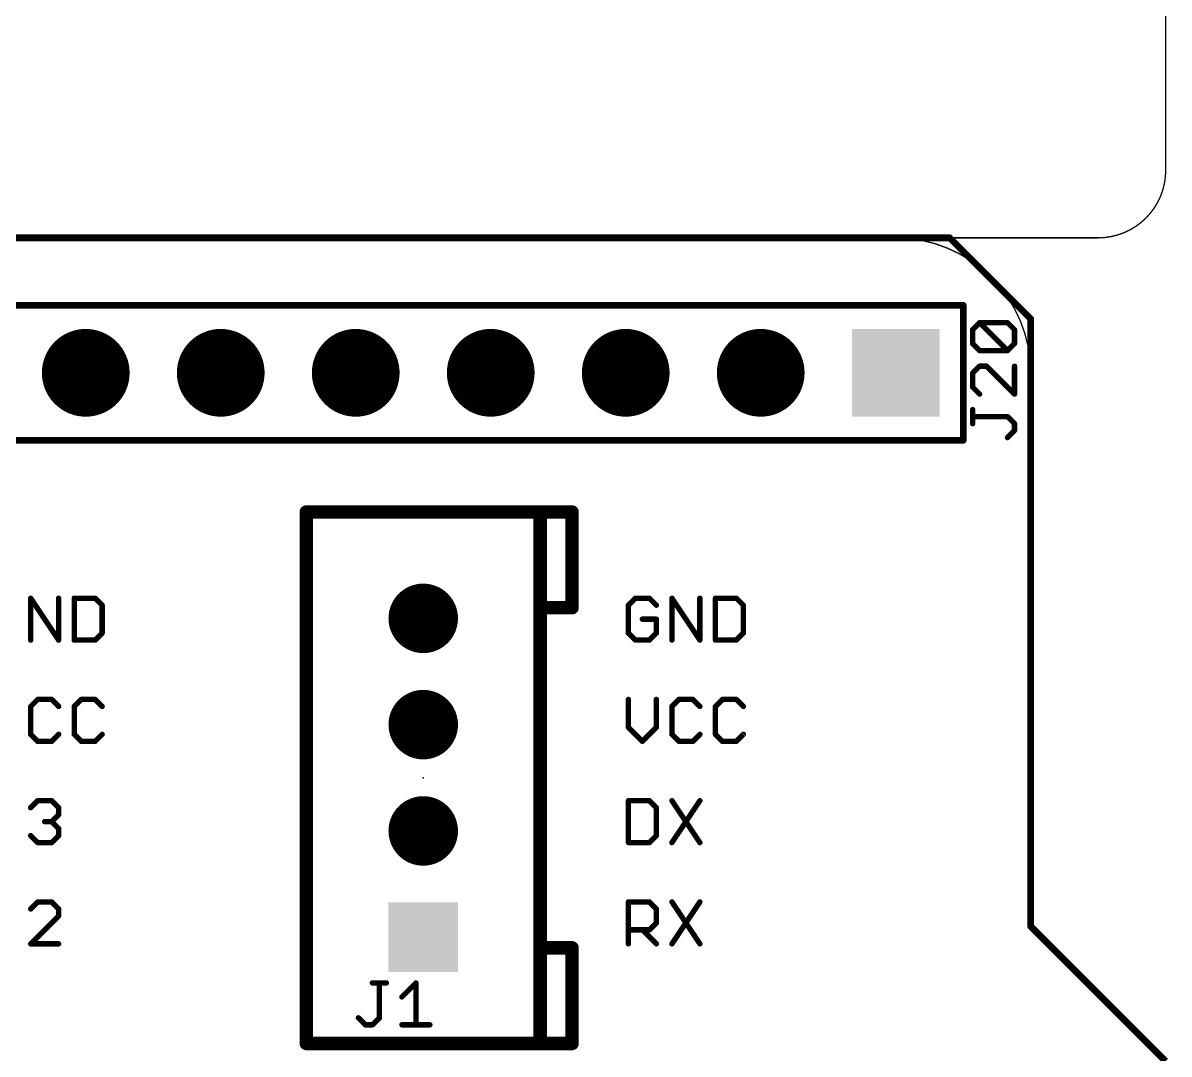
# Model space of a CAD drawing. Extents: x -6 to 140, y -6 to 118.
# Drawn here: x 47.08 to 68.64, y 37.98 to 57.38 of the extents above; entities that cross this region are included whole.
import ezdxf

# ---------------------------------------------------------------- set-up
doc = ezdxf.new("R2010")
doc.units = 0
for name, color, linetype in [('17', 94, 'CONTINUOUS'), ('20', 214, 'CONTINUOUS'), ('21', 251, 'CONTINUOUS'), ('23', 178, 'CONTINUOUS'), ('25', 251, 'CONTINUOUS')]:
    doc.layers.add(name, color=color, linetype=linetype)

# ---------------------------------------------------------------- blocks, each defined once
blk = doc.blocks.new('SQUAREP')
blk.add_solid([(-0.5, -0.5), (0.5, -0.5), (-0.5, 0.5), (0.5, 0.5)])
blk = doc.blocks.new('ROUNDP')
at = {"const_width": 0.5}
blk.add_lwpolyline([(0, -0.25, 1), (0, 0.25, 1), (0, -0.25)], format="xyb", dxfattribs=at)

msp = doc.modelspace()

# ---------------------------------------------------------------- linework, layer by layer
at = {"layer": '20', "const_width": 0.0254}
for points in [[(68.58, 105.41), (68.58, 54.61)], [(1.27, 53.34), (63.5, 53.34)], [(67.31, 53.34), (5.08, 53.34)], [(66.04, 50.8), (66.04, 40.386)], [(66.04, 40.386), (68.58, 37.846)]]:
    msp.add_lwpolyline(points, dxfattribs=at)
at = {"layer": '20'}
for points, const_width in [([(67.31, 53.34, 0.4142), (68.58, 54.61)], 0.0254), ([(68.5863, 54.61, 1), (68.5737, 54.61)], 0.0127), ([(68.5737, 54.61, 1), (68.5863, 54.61)], 0.0127), ([(63.5, 53.3464, 1), (63.5, 53.3337)], 0.0127), ([(63.5, 53.3464, 1), (63.5, 53.3337)], 0.0127), ([(66.04, 50.8, 0.4142), (63.5, 53.34)], 0.0254), ([(66.04, 50.8, 0.4142), (63.5, 53.34)], 0.0254), ([(63.5, 53.3337, 1), (63.5, 53.3464)], 0.0127), ([(67.31, 53.3464, 1), (67.31, 53.3337)], 0.0127), ([(67.31, 53.3337, 1), (67.31, 53.3464)], 0.0127), ([(66.0464, 50.8, 1), (66.0337, 50.8)], 0.0127), ([(66.0337, 50.8, 1), (66.0464, 50.8)], 0.0127), ([(66.0337, 50.8, 1), (66.0464, 50.8)], 0.0127), ([(66.0445, 40.3905, 1), (66.0355, 40.3815)], 0.0127), ([(66.0337, 40.386, 1), (66.0464, 40.386)], 0.0127)]:
    msp.add_lwpolyline(points, format="xyb", dxfattribs=dict(at, const_width=const_width))
at = {"layer": '21'}
for points, const_width in [([(0, 53.34), (64.516, 53.34)], 0.127), ([(64.516, 53.34), (66.04, 51.816)], 0.127), ([(44.45, 52.07), (64.77, 52.07)], 0.127), ([(64.77, 52.07), (64.77, 49.53)], 0.127), ([(64.9471, 51.612), (65.0785, 51.7433)], 0.1016), ([(65.0785, 51.7433), (65.6039, 51.7433)], 0.1016), ([(65.6039, 51.218), (65.0785, 51.7433)], 0.1016), ([(65.6039, 51.7433), (65.7352, 51.612)], 0.1016), ([(66.04, 51.816), (66.04, 40.386)], 0.127), ([(64.9471, 51.3493), (64.9471, 51.612)], 0.1016), ([(65.7352, 51.612), (65.7352, 51.3493)], 0.1016), ([(65.0785, 51.218), (64.9471, 51.3493)], 0.1016), ([(65.7352, 51.3493), (65.6039, 51.218)], 0.1016), ([(65.6039, 51.218), (65.0785, 51.218)], 0.1016), ([(65.0785, 50.9248), (64.9471, 50.7934)], 0.1016), ([(65.2098, 50.9248), (65.0785, 50.9248)], 0.1016), ([(65.7352, 50.3994), (65.2098, 50.9248)], 0.1016), ([(65.7352, 50.9248), (65.7352, 50.3994)], 0.1016), ([(64.9471, 50.7934), (64.9471, 50.5307)], 0.1016), ([(64.9471, 50.5307), (65.0785, 50.3994)], 0.1016), ([(64.9471, 49.8435), (64.9471, 50.1062)], 0.1016), ([(65.6039, 49.9748), (64.9471, 49.9748)], 0.1016), ([(65.7352, 49.8435), (65.6039, 49.9748)], 0.1016), ([(65.7352, 49.7121), (65.7352, 49.8435)], 0.1016), ([(65.6039, 49.5808), (65.7352, 49.7121)], 0.1016), ([(44.45, 49.53), (64.77, 49.53)], 0.127), ([(56.81, 48.18), (52.41, 48.18)], 0.254), ([(52.41, 38.18), (52.41, 48.18)], 0.254), ([(53.11, 48.18), (56.11, 48.18)], 0.254), ([(56.81, 46.38), (56.81, 48.18)], 0.254), ([(57.41, 48.18), (56.81, 48.18)], 0.254), ([(57.41, 46.38), (57.41, 48.18)], 0.254), ([(47.2244, 45.7708), (47.2244, 46.5589)], 0.1016), ([(47.2244, 46.5589), (47.7498, 45.7708)], 0.1016), ([(47.7498, 45.7708), (47.7498, 46.5589)], 0.1016), ([(48.043, 46.5589), (48.043, 45.7708)], 0.1016), ([(48.437, 46.5589), (48.043, 46.5589)], 0.1016), ([(48.5683, 46.4275), (48.437, 46.5589)], 0.1016), ([(58.6021, 46.5589), (58.4708, 46.4275)], 0.1016), ([(58.8648, 46.5589), (58.6021, 46.5589)], 0.1016), ([(58.9962, 46.4275), (58.8648, 46.5589)], 0.1016), ([(59.2894, 45.7708), (59.2894, 46.5589)], 0.1016), ([(59.2894, 46.5589), (59.8148, 45.7708)], 0.1016), ([(59.8148, 45.7708), (59.8148, 46.5589)], 0.1016), ([(60.108, 46.5589), (60.108, 45.7708)], 0.1016), ([(60.502, 46.5589), (60.108, 46.5589)], 0.1016), ([(60.6333, 46.4275), (60.502, 46.5589)], 0.1016), ([(48.5683, 45.9021), (48.5683, 46.4275)], 0.1016), ([(56.81, 39.98), (56.81, 46.38)], 0.254), ([(56.81, 46.38), (57.41, 46.38)], 0.254), ([(58.4708, 46.4275), (58.4708, 45.9021)], 0.1016), ([(60.6333, 45.9021), (60.6333, 46.4275)], 0.1016), ([(58.9962, 46.1648), (58.7335, 46.1648)], 0.1016), ([(58.9962, 45.9021), (58.9962, 46.1648)], 0.1016), ([(48.437, 45.7708), (48.5683, 45.9021)], 0.1016), ([(58.4708, 45.9021), (58.6021, 45.7708)], 0.1016), ([(58.8648, 45.7708), (58.9962, 45.9021)], 0.1016), ([(60.502, 45.7708), (60.6333, 45.9021)], 0.1016), ([(48.043, 45.7708), (48.437, 45.7708)], 0.1016), ([(58.6021, 45.7708), (58.8648, 45.7708)], 0.1016), ([(60.108, 45.7708), (60.502, 45.7708)], 0.1016), ([(47.3557, 44.6539), (47.2244, 44.5225)], 0.1016), ([(47.6184, 44.6539), (47.3557, 44.6539)], 0.1016), ([(47.7498, 44.5225), (47.6184, 44.6539)], 0.1016), ([(48.1743, 44.6539), (48.043, 44.5225)], 0.1016), ([(48.437, 44.6539), (48.1743, 44.6539)], 0.1016), ([(48.5683, 44.5225), (48.437, 44.6539)], 0.1016), ([(58.4708, 44.6539), (58.4708, 44.1285)], 0.1016), ([(58.9962, 44.1285), (58.9962, 44.6539)], 0.1016), ([(59.4207, 44.6539), (59.2894, 44.5225)], 0.1016), ([(59.6834, 44.6539), (59.4207, 44.6539)], 0.1016), ([(59.8148, 44.5225), (59.6834, 44.6539)], 0.1016), ([(60.2393, 44.6539), (60.108, 44.5225)], 0.1016), ([(60.502, 44.6539), (60.2393, 44.6539)], 0.1016), ([(60.6333, 44.5225), (60.502, 44.6539)], 0.1016), ([(47.2244, 44.5225), (47.2244, 43.9971)], 0.1016), ([(48.043, 44.5225), (48.043, 43.9971)], 0.1016), ([(59.2894, 44.5225), (59.2894, 43.9971)], 0.1016), ([(60.108, 44.5225), (60.108, 43.9971)], 0.1016), ([(47.2244, 43.9971), (47.3557, 43.8658)], 0.1016), ([(47.6184, 43.8658), (47.7498, 43.9971)], 0.1016), ([(48.043, 43.9971), (48.1743, 43.8658)], 0.1016), ([(48.437, 43.8658), (48.5683, 43.9971)], 0.1016), ([(58.4708, 44.1285), (58.7335, 43.8658)], 0.1016), ([(58.7335, 43.8658), (58.9962, 44.1285)], 0.1016), ([(59.2894, 43.9971), (59.4207, 43.8658)], 0.1016), ([(59.6834, 43.8658), (59.8148, 43.9971)], 0.1016), ([(60.108, 43.9971), (60.2393, 43.8658)], 0.1016), ([(60.502, 43.8658), (60.6333, 43.9971)], 0.1016), ([(47.3557, 43.8658), (47.6184, 43.8658)], 0.1016), ([(48.1743, 43.8658), (48.437, 43.8658)], 0.1016), ([(59.4207, 43.8658), (59.6834, 43.8658)], 0.1016), ([(60.2393, 43.8658), (60.502, 43.8658)], 0.1016), ([(47.2244, 42.6175), (47.3557, 42.7489)], 0.1016), ([(47.3557, 42.7489), (47.6184, 42.7489)], 0.1016), ([(47.6184, 42.7489), (47.7498, 42.6175)], 0.1016), ([(58.4708, 42.7489), (58.4708, 41.9608)], 0.1016), ([(58.8648, 42.7489), (58.4708, 42.7489)], 0.1016), ([(58.9962, 42.6175), (58.8648, 42.7489)], 0.1016), ([(59.2894, 42.7489), (59.8148, 41.9608)], 0.1016), ([(59.8148, 42.7489), (59.2894, 41.9608)], 0.1016), ([(47.7498, 42.4862), (47.6184, 42.3548)], 0.1016), ([(47.7498, 42.6175), (47.7498, 42.4862)], 0.1016), ([(58.9962, 42.0921), (58.9962, 42.6175)], 0.1016), ([(47.6184, 42.3548), (47.4871, 42.3548)], 0.1016), ([(47.6184, 42.3548), (47.7498, 42.2235)], 0.1016), ([(47.7498, 42.2235), (47.7498, 42.0921)], 0.1016), ([(47.3557, 41.9608), (47.2244, 42.0921)], 0.1016), ([(47.7498, 42.0921), (47.6184, 41.9608)], 0.1016), ([(58.8648, 41.9608), (58.9962, 42.0921)], 0.1016), ([(47.6184, 41.9608), (47.3557, 41.9608)], 0.1016), ([(58.4708, 41.9608), (58.8648, 41.9608)], 0.1016), ([(47.3557, 40.8439), (47.2244, 40.7125)], 0.1016), ([(47.6184, 40.8439), (47.3557, 40.8439)], 0.1016), ([(47.7498, 40.7125), (47.6184, 40.8439)], 0.1016), ([(47.7498, 40.5812), (47.7498, 40.7125)], 0.1016), ([(58.4708, 40.0558), (58.4708, 40.8439)], 0.1016), ([(58.4708, 40.8439), (58.8648, 40.8439)], 0.1016), ([(58.8648, 40.8439), (58.9962, 40.7125)], 0.1016), ([(58.9962, 40.7125), (58.9962, 40.4498)], 0.1016), ([(59.2894, 40.8439), (59.8148, 40.0558)], 0.1016), ([(59.8148, 40.8439), (59.2894, 40.0558)], 0.1016), ([(47.2244, 40.0558), (47.7498, 40.5812)], 0.1016), ([(58.8648, 40.3185), (58.4708, 40.3185)], 0.1016), ([(58.7335, 40.3185), (58.9962, 40.0558)], 0.1016), ([(58.9962, 40.4498), (58.8648, 40.3185)], 0.1016), ([(66.04, 40.386), (68.58, 37.846)], 0.127), ([(47.7498, 40.0558), (47.2244, 40.0558)], 0.1016), ([(56.81, 38.18), (56.81, 39.98)], 0.254), ([(57.41, 39.98), (56.81, 39.98)], 0.254), ([(57.41, 38.18), (57.41, 39.98)], 0.254), ([(52.41, 38.18), (56.81, 38.18)], 0.254), ([(53.61, 38.18), (55.61, 38.18)], 0.127), ([(56.81, 38.18), (57.41, 38.18)], 0.254)]:
    msp.add_lwpolyline(points, dxfattribs=dict(at, const_width=const_width))
for points, const_width in [([(64.5385, 53.3625, 1), (64.4935, 53.3175)], 0.0635), ([(64.516, 53.3083, 1), (64.516, 53.3718)], 0.0635), ([(64.8017, 52.07, 1), (64.7382, 52.07)], 0.0635), ([(64.77, 52.0382, 1), (64.77, 52.1018)], 0.0635), ([(65.0785, 51.7687, 1), (65.0785, 51.7179)], 0.0508), ([(65.0964, 51.7613, 1), (65.0605, 51.7254)], 0.0508), ([(65.0964, 51.7254, 1), (65.0605, 51.7613)], 0.0508), ([(65.6218, 51.7613, 1), (65.5859, 51.7254)], 0.0508), ([(65.6039, 51.7179, 1), (65.6039, 51.7687)], 0.0508), ([(66.0718, 51.816, 1), (66.0083, 51.816)], 0.0635), ([(66.0175, 51.7935, 1), (66.0625, 51.8385)], 0.0635), ([(64.9725, 51.612, 1), (64.9217, 51.612)], 0.0508), ([(64.9292, 51.63, 1), (64.9651, 51.594)], 0.0508), ([(65.7606, 51.612, 1), (65.7098, 51.612)], 0.0508), ([(65.7172, 51.594, 1), (65.7532, 51.63)], 0.0508), ([(64.9651, 51.3673, 1), (64.9292, 51.3313)], 0.0508), ([(64.9217, 51.3493, 1), (64.9725, 51.3493)], 0.0508), ([(65.7098, 51.3493, 1), (65.7606, 51.3493)], 0.0508), ([(65.7532, 51.3313, 1), (65.7172, 51.3673)], 0.0508), ([(65.0785, 51.2434, 1), (65.0785, 51.1926)], 0.0508), ([(65.0605, 51.2, 1), (65.0964, 51.2359)], 0.0508), ([(65.5859, 51.2359, 1), (65.6218, 51.2)], 0.0508), ([(65.5859, 51.2, 1), (65.6218, 51.2359)], 0.0508), ([(65.6039, 51.1926, 1), (65.6039, 51.2434)], 0.0508), ([(65.0785, 50.9502, 1), (65.0785, 50.8994)], 0.0508), ([(65.0964, 50.9068, 1), (65.0605, 50.9427)], 0.0508), ([(65.2278, 50.9427, 1), (65.1919, 50.9068)], 0.0508), ([(65.2098, 50.8994, 1), (65.2098, 50.9502)], 0.0508), ([(65.7606, 50.9248, 1), (65.7098, 50.9248)], 0.0508), ([(64.9725, 50.7934, 1), (64.9217, 50.7934)], 0.0508), ([(64.9292, 50.8114, 1), (64.9651, 50.7755)], 0.0508), ([(64.9217, 50.5307, 1), (64.9725, 50.5307)], 0.0508), ([(64.9651, 50.5487, 1), (64.9292, 50.5128)], 0.0508), ([(65.0605, 50.3814, 1), (65.0964, 50.4173)], 0.0508), ([(65.7098, 50.3994, 1), (65.7606, 50.3994)], 0.0508), ([(65.7172, 50.3814, 1), (65.7532, 50.4173)], 0.0508), ([(64.9725, 50.1062, 1), (64.9217, 50.1062)], 0.0508), ([(64.9471, 50.0002, 1), (64.9471, 49.9494)], 0.0508), ([(64.9217, 49.8435, 1), (64.9725, 49.8435)], 0.0508), ([(65.6218, 49.9928, 1), (65.5859, 49.9569)], 0.0508), ([(65.6039, 49.9494, 1), (65.6039, 50.0002)], 0.0508), ([(65.7606, 49.8435, 1), (65.7098, 49.8435)], 0.0508), ([(65.7172, 49.8255, 1), (65.7532, 49.8615)], 0.0508), ([(65.5859, 49.5988, 1), (65.6218, 49.5628)], 0.0508), ([(65.7098, 49.7121, 1), (65.7606, 49.7121)], 0.0508), ([(65.7532, 49.6942, 1), (65.7172, 49.7301)], 0.0508), ([(64.7382, 49.53, 1), (64.8017, 49.53)], 0.0635), ([(64.77, 49.4982, 1), (64.77, 49.5618)], 0.0635), ([(52.41, 48.2435, 1), (52.41, 48.1165)], 0.127), ([(52.4735, 48.18, 1), (52.3465, 48.18)], 0.127), ([(53.11, 48.2435, 1), (53.11, 48.1165)], 0.127), ([(56.11, 48.1165, 1), (56.11, 48.2435)], 0.127), ([(56.8735, 48.18, 1), (56.7465, 48.18)], 0.127), ([(56.81, 48.2435, 1), (56.81, 48.1165)], 0.127), ([(56.81, 48.1165, 1), (56.81, 48.2435)], 0.127), ([(57.4735, 48.18, 1), (57.3465, 48.18)], 0.127), ([(57.41, 48.1165, 1), (57.41, 48.2435)], 0.127), ([(47.2455, 46.573, 1), (47.2032, 46.5448)], 0.0508), ([(47.2498, 46.5589, 1), (47.199, 46.5589)], 0.0508), ([(47.7752, 46.5589, 1), (47.7244, 46.5589)], 0.0508), ([(48.0684, 46.5589, 1), (48.0176, 46.5589)], 0.0508), ([(48.043, 46.5843, 1), (48.043, 46.5335)], 0.0508), ([(48.455, 46.5768, 1), (48.419, 46.5409)], 0.0508), ([(48.437, 46.5335, 1), (48.437, 46.5843)], 0.0508), ([(58.6021, 46.5843, 1), (58.6021, 46.5335)], 0.0508), ([(58.6201, 46.5409, 1), (58.5842, 46.5768)], 0.0508), ([(58.8828, 46.5768, 1), (58.8469, 46.5409)], 0.0508), ([(58.8648, 46.5335, 1), (58.8648, 46.5843)], 0.0508), ([(59.3105, 46.573, 1), (59.2682, 46.5448)], 0.0508), ([(59.3148, 46.5589, 1), (59.264, 46.5589)], 0.0508), ([(59.8402, 46.5589, 1), (59.7894, 46.5589)], 0.0508), ([(60.1334, 46.5589, 1), (60.0826, 46.5589)], 0.0508), ([(60.108, 46.5843, 1), (60.108, 46.5335)], 0.0508), ([(60.52, 46.5768, 1), (60.484, 46.5409)], 0.0508), ([(60.502, 46.5335, 1), (60.502, 46.5843)], 0.0508), ([(48.5937, 46.4275, 1), (48.5429, 46.4275)], 0.0508), ([(48.5504, 46.4096, 1), (48.5863, 46.4455)], 0.0508), ([(56.8735, 46.38, 1), (56.7465, 46.38)], 0.127), ([(56.81, 46.4435, 1), (56.81, 46.3165)], 0.127), ([(56.7465, 46.38, 1), (56.8735, 46.38)], 0.127), ([(57.3465, 46.38, 1), (57.4735, 46.38)], 0.127), ([(57.41, 46.3165, 1), (57.41, 46.4435)], 0.127), ([(58.4962, 46.4275, 1), (58.4454, 46.4275)], 0.0508), ([(58.4528, 46.4455, 1), (58.4888, 46.4096)], 0.0508), ([(58.9782, 46.4096, 1), (59.0141, 46.4455)], 0.0508), ([(60.6587, 46.4275, 1), (60.6079, 46.4275)], 0.0508), ([(60.6154, 46.4096, 1), (60.6513, 46.4455)], 0.0508), ([(58.7335, 46.1902, 1), (58.7335, 46.1394)], 0.0508), ([(59.0216, 46.1648, 1), (58.9708, 46.1648)], 0.0508), ([(58.9962, 46.1394, 1), (58.9962, 46.1902)], 0.0508), ([(48.5863, 45.8842, 1), (48.5504, 45.9201)], 0.0508), ([(58.4888, 45.9201, 1), (58.4528, 45.8842)], 0.0508), ([(59.0141, 45.8842, 1), (58.9782, 45.9201)], 0.0508), ([(60.6513, 45.8842, 1), (60.6154, 45.9201)], 0.0508), ([(47.199, 45.7708, 1), (47.2498, 45.7708)], 0.0508), ([(47.7244, 45.7708, 1), (47.7752, 45.7708)], 0.0508), ([(47.7286, 45.7567, 1), (47.7709, 45.7849)], 0.0508), ([(48.043, 45.7962, 1), (48.043, 45.7454)], 0.0508), ([(48.0176, 45.7708, 1), (48.0684, 45.7708)], 0.0508), ([(48.419, 45.7888, 1), (48.455, 45.7528)], 0.0508), ([(48.437, 45.7454, 1), (48.437, 45.7962)], 0.0508), ([(48.5429, 45.9021, 1), (48.5937, 45.9021)], 0.0508), ([(58.4454, 45.9021, 1), (58.4962, 45.9021)], 0.0508), ([(58.6021, 45.7962, 1), (58.6021, 45.7454)], 0.0508), ([(58.5842, 45.7528, 1), (58.6201, 45.7888)], 0.0508), ([(58.8469, 45.7888, 1), (58.8828, 45.7528)], 0.0508), ([(58.8648, 45.7454, 1), (58.8648, 45.7962)], 0.0508), ([(58.9708, 45.9021, 1), (59.0216, 45.9021)], 0.0508), ([(59.264, 45.7708, 1), (59.3148, 45.7708)], 0.0508), ([(59.7894, 45.7708, 1), (59.8402, 45.7708)], 0.0508), ([(59.7936, 45.7567, 1), (59.8359, 45.7849)], 0.0508), ([(60.108, 45.7962, 1), (60.108, 45.7454)], 0.0508), ([(60.0826, 45.7708, 1), (60.1334, 45.7708)], 0.0508), ([(60.484, 45.7888, 1), (60.52, 45.7528)], 0.0508), ([(60.502, 45.7454, 1), (60.502, 45.7962)], 0.0508), ([(60.6079, 45.9021, 1), (60.6587, 45.9021)], 0.0508), ([(47.3557, 44.6793, 1), (47.3557, 44.6285)], 0.0508), ([(47.3737, 44.6359, 1), (47.3378, 44.6718)], 0.0508), ([(47.6364, 44.6718, 1), (47.6005, 44.6359)], 0.0508), ([(47.6184, 44.6285, 1), (47.6184, 44.6793)], 0.0508), ([(48.1743, 44.6793, 1), (48.1743, 44.6285)], 0.0508), ([(48.1923, 44.6359, 1), (48.1563, 44.6718)], 0.0508), ([(48.455, 44.6718, 1), (48.419, 44.6359)], 0.0508), ([(48.437, 44.6285, 1), (48.437, 44.6793)], 0.0508), ([(58.4962, 44.6539, 1), (58.4454, 44.6539)], 0.0508), ([(59.0216, 44.6539, 1), (58.9708, 44.6539)], 0.0508), ([(59.4207, 44.6793, 1), (59.4207, 44.6285)], 0.0508), ([(59.4387, 44.6359, 1), (59.4028, 44.6718)], 0.0508), ([(59.7014, 44.6718, 1), (59.6655, 44.6359)], 0.0508), ([(59.6834, 44.6285, 1), (59.6834, 44.6793)], 0.0508), ([(60.2393, 44.6793, 1), (60.2393, 44.6285)], 0.0508), ([(60.2573, 44.6359, 1), (60.2213, 44.6718)], 0.0508), ([(60.52, 44.6718, 1), (60.484, 44.6359)], 0.0508), ([(60.502, 44.6285, 1), (60.502, 44.6793)], 0.0508), ([(47.2498, 44.5225, 1), (47.199, 44.5225)], 0.0508), ([(47.2064, 44.5405, 1), (47.2423, 44.5046)], 0.0508), ([(47.7318, 44.5046, 1), (47.7677, 44.5405)], 0.0508), ([(48.0684, 44.5225, 1), (48.0176, 44.5225)], 0.0508), ([(48.025, 44.5405, 1), (48.0609, 44.5046)], 0.0508), ([(48.5504, 44.5046, 1), (48.5863, 44.5405)], 0.0508), ([(59.3148, 44.5225, 1), (59.264, 44.5225)], 0.0508), ([(59.2714, 44.5405, 1), (59.3073, 44.5046)], 0.0508), ([(59.7968, 44.5046, 1), (59.8327, 44.5405)], 0.0508), ([(60.1334, 44.5225, 1), (60.0826, 44.5225)], 0.0508), ([(60.09, 44.5405, 1), (60.1259, 44.5046)], 0.0508), ([(60.6154, 44.5046, 1), (60.6513, 44.5405)], 0.0508), ([(47.2423, 44.0151, 1), (47.2064, 43.9792)], 0.0508), ([(47.199, 43.9971, 1), (47.2498, 43.9971)], 0.0508), ([(47.7677, 43.9792, 1), (47.7318, 44.0151)], 0.0508), ([(48.0609, 44.0151, 1), (48.025, 43.9792)], 0.0508), ([(48.0176, 43.9971, 1), (48.0684, 43.9971)], 0.0508), ([(48.5863, 43.9792, 1), (48.5504, 44.0151)], 0.0508), ([(58.4888, 44.1465, 1), (58.4528, 44.1105)], 0.0508), ([(58.4454, 44.1285, 1), (58.4962, 44.1285)], 0.0508), ([(58.9708, 44.1285, 1), (59.0216, 44.1285)], 0.0508), ([(59.0141, 44.1105, 1), (58.9782, 44.1465)], 0.0508), ([(59.3073, 44.0151, 1), (59.2714, 43.9792)], 0.0508), ([(59.264, 43.9971, 1), (59.3148, 43.9971)], 0.0508), ([(59.8327, 43.9792, 1), (59.7968, 44.0151)], 0.0508), ([(60.1259, 44.0151, 1), (60.09, 43.9792)], 0.0508), ([(60.0826, 43.9971, 1), (60.1334, 43.9971)], 0.0508), ([(60.6513, 43.9792, 1), (60.6154, 44.0151)], 0.0508), ([(47.3557, 43.8912, 1), (47.3557, 43.8404)], 0.0508), ([(47.3378, 43.8478, 1), (47.3737, 43.8838)], 0.0508), ([(47.6005, 43.8838, 1), (47.6364, 43.8478)], 0.0508), ([(47.6184, 43.8404, 1), (47.6184, 43.8912)], 0.0508), ([(48.1743, 43.8912, 1), (48.1743, 43.8404)], 0.0508), ([(48.1563, 43.8478, 1), (48.1923, 43.8838)], 0.0508), ([(48.419, 43.8838, 1), (48.455, 43.8478)], 0.0508), ([(48.437, 43.8404, 1), (48.437, 43.8912)], 0.0508), ([(58.7155, 43.8838, 1), (58.7515, 43.8478)], 0.0508), ([(58.7155, 43.8478, 1), (58.7515, 43.8838)], 0.0508), ([(59.4207, 43.8912, 1), (59.4207, 43.8404)], 0.0508), ([(59.4028, 43.8478, 1), (59.4387, 43.8838)], 0.0508), ([(59.6655, 43.8838, 1), (59.7014, 43.8478)], 0.0508), ([(59.6834, 43.8404, 1), (59.6834, 43.8912)], 0.0508), ([(60.2393, 43.8912, 1), (60.2393, 43.8404)], 0.0508), ([(60.2213, 43.8478, 1), (60.2573, 43.8838)], 0.0508), ([(60.484, 43.8838, 1), (60.52, 43.8478)], 0.0508), ([(60.502, 43.8404, 1), (60.502, 43.8912)], 0.0508), ([(47.3557, 42.7743, 1), (47.3557, 42.7235)], 0.0508), ([(47.3737, 42.7309, 1), (47.3378, 42.7668)], 0.0508), ([(47.6364, 42.7668, 1), (47.6005, 42.7309)], 0.0508), ([(47.6184, 42.7235, 1), (47.6184, 42.7743)], 0.0508), ([(58.4962, 42.7489, 1), (58.4454, 42.7489)], 0.0508), ([(58.4708, 42.7743, 1), (58.4708, 42.7235)], 0.0508), ([(58.8828, 42.7668, 1), (58.8469, 42.7309)], 0.0508), ([(58.8648, 42.7235, 1), (58.8648, 42.7743)], 0.0508), ([(59.3105, 42.763, 1), (59.2682, 42.7348)], 0.0508), ([(59.8359, 42.7348, 1), (59.7936, 42.763)], 0.0508), ([(47.2064, 42.6355, 1), (47.2423, 42.5996)], 0.0508), ([(47.7752, 42.6175, 1), (47.7244, 42.6175)], 0.0508), ([(47.7244, 42.4862, 1), (47.7752, 42.4862)], 0.0508), ([(47.7318, 42.5996, 1), (47.7677, 42.6355)], 0.0508), ([(47.7677, 42.4682, 1), (47.7318, 42.5041)], 0.0508), ([(59.0216, 42.6175, 1), (58.9708, 42.6175)], 0.0508), ([(58.9782, 42.5996, 1), (59.0141, 42.6355)], 0.0508), ([(47.4871, 42.3802, 1), (47.4871, 42.3294)], 0.0508), ([(47.6364, 42.3728, 1), (47.6005, 42.3369)], 0.0508), ([(47.6005, 42.3728, 1), (47.6364, 42.3369)], 0.0508), ([(47.6184, 42.3294, 1), (47.6184, 42.3802)], 0.0508), ([(47.7752, 42.2235, 1), (47.7244, 42.2235)], 0.0508), ([(47.2423, 42.1101, 1), (47.2064, 42.0742)], 0.0508), ([(47.7244, 42.0921, 1), (47.7752, 42.0921)], 0.0508), ([(47.7318, 42.2055, 1), (47.7677, 42.2415)], 0.0508), ([(47.7677, 42.0742, 1), (47.7318, 42.1101)], 0.0508), ([(58.9708, 42.0921, 1), (59.0216, 42.0921)], 0.0508), ([(59.0141, 42.0742, 1), (58.9782, 42.1101)], 0.0508), ([(47.3557, 41.9862, 1), (47.3557, 41.9354)], 0.0508), ([(47.3378, 41.9428, 1), (47.3737, 41.9788)], 0.0508), ([(47.6005, 41.9788, 1), (47.6364, 41.9428)], 0.0508), ([(47.6184, 41.9354, 1), (47.6184, 41.9862)], 0.0508), ([(58.4708, 41.9862, 1), (58.4708, 41.9354)], 0.0508), ([(58.4454, 41.9608, 1), (58.4962, 41.9608)], 0.0508), ([(58.8469, 41.9788, 1), (58.8828, 41.9428)], 0.0508), ([(58.8648, 41.9354, 1), (58.8648, 41.9862)], 0.0508), ([(59.2682, 41.9749, 1), (59.3105, 41.9467)], 0.0508), ([(59.7936, 41.9467, 1), (59.8359, 41.9749)], 0.0508), ([(47.3557, 40.8693, 1), (47.3557, 40.8185)], 0.0508), ([(47.3737, 40.8259, 1), (47.3378, 40.8618)], 0.0508), ([(47.6364, 40.8618, 1), (47.6005, 40.8259)], 0.0508), ([(47.6184, 40.8185, 1), (47.6184, 40.8693)], 0.0508), ([(47.7752, 40.7125, 1), (47.7244, 40.7125)], 0.0508), ([(58.4962, 40.8439, 1), (58.4454, 40.8439)], 0.0508), ([(58.4708, 40.8693, 1), (58.4708, 40.8185)], 0.0508), ([(58.8828, 40.8618, 1), (58.8469, 40.8259)], 0.0508), ([(58.8648, 40.8185, 1), (58.8648, 40.8693)], 0.0508), ([(59.0216, 40.7125, 1), (58.9708, 40.7125)], 0.0508), ([(59.3105, 40.858, 1), (59.2682, 40.8298)], 0.0508), ([(59.8359, 40.8298, 1), (59.7936, 40.858)], 0.0508), ([(47.2064, 40.7305, 1), (47.2423, 40.6946)], 0.0508), ([(47.7244, 40.5812, 1), (47.7752, 40.5812)], 0.0508), ([(47.7318, 40.6946, 1), (47.7677, 40.7305)], 0.0508), ([(47.7677, 40.5632, 1), (47.7318, 40.5991)], 0.0508), ([(58.9782, 40.6946, 1), (59.0141, 40.7305)], 0.0508), ([(58.4708, 40.3439, 1), (58.4708, 40.2931)], 0.0508), ([(58.7515, 40.3365, 1), (58.7155, 40.3005)], 0.0508), ([(58.8469, 40.3365, 1), (58.8828, 40.3005)], 0.0508), ([(58.8648, 40.2931, 1), (58.8648, 40.3439)], 0.0508), ([(58.9708, 40.4498, 1), (59.0216, 40.4498)], 0.0508), ([(59.0141, 40.4319, 1), (58.9782, 40.4678)], 0.0508), ([(66.0625, 40.4085, 1), (66.0175, 40.3635)], 0.0635), ([(66.0083, 40.386, 1), (66.0718, 40.386)], 0.0635), ([(47.2064, 40.0738, 1), (47.2423, 40.0378)], 0.0508), ([(47.2244, 40.0812, 1), (47.2244, 40.0304)], 0.0508), ([(47.7498, 40.0304, 1), (47.7498, 40.0812)], 0.0508), ([(56.8735, 39.98, 1), (56.7465, 39.98)], 0.127), ([(56.81, 40.0435, 1), (56.81, 39.9165)], 0.127), ([(56.7465, 39.98, 1), (56.8735, 39.98)], 0.127), ([(57.4735, 39.98, 1), (57.3465, 39.98)], 0.127), ([(57.41, 39.9165, 1), (57.41, 40.0435)], 0.127), ([(58.4454, 40.0558, 1), (58.4962, 40.0558)], 0.0508), ([(58.9782, 40.0378, 1), (59.0141, 40.0738)], 0.0508), ([(59.2682, 40.0699, 1), (59.3105, 40.0417)], 0.0508), ([(59.7936, 40.0417, 1), (59.8359, 40.0699)], 0.0508), ([(52.41, 38.2435, 1), (52.41, 38.1165)], 0.127), ([(52.3465, 38.18, 1), (52.4735, 38.18)], 0.127), ([(53.61, 38.2118, 1), (53.61, 38.1482)], 0.0635), ([(55.61, 38.1482, 1), (55.61, 38.2118)], 0.0635), ([(56.81, 38.2435, 1), (56.81, 38.1165)], 0.127), ([(56.7465, 38.18, 1), (56.8735, 38.18)], 0.127), ([(56.81, 38.1165, 1), (56.81, 38.2435)], 0.127), ([(57.3465, 38.18, 1), (57.4735, 38.18)], 0.127), ([(57.41, 38.1165, 1), (57.41, 38.2435)], 0.127)]:
    msp.add_lwpolyline(points, format="xyb", dxfattribs=dict(at, const_width=const_width))
at = {"layer": '23'}
msp.add_point((54.61, 43.18), dxfattribs=at)
at = {"layer": '25', "const_width": 0.1016}
for points in [[(53.6535, 39.3199), (53.9162, 39.3199)], [(53.7848, 38.6631), (53.7848, 39.3199)], [(54.2094, 39.0572), (54.4721, 39.3199)], [(54.4721, 39.3199), (54.4721, 38.5318)], [(53.3908, 38.6631), (53.5221, 38.5318)], [(53.6535, 38.5318), (53.7848, 38.6631)], [(53.5221, 38.5318), (53.6535, 38.5318)], [(54.2094, 38.5318), (54.7348, 38.5318)]]:
    msp.add_lwpolyline(points, dxfattribs=at)
at = {"layer": '25', "const_width": 0.0508}
for points in [[(53.6535, 39.3453, 1), (53.6535, 39.2945)], [(53.8102, 39.3199, 1), (53.7594, 39.3199)], [(53.9162, 39.2945, 1), (53.9162, 39.3453)], [(54.4975, 39.3199, 1), (54.4467, 39.3199)], [(54.49, 39.3019, 1), (54.4541, 39.3378)], [(54.1914, 39.0751, 1), (54.2273, 39.0392)], [(53.4088, 38.6811, 1), (53.3728, 38.6452)], [(53.7594, 38.6631, 1), (53.8102, 38.6631)], [(53.8028, 38.6452, 1), (53.7669, 38.6811)], [(53.5221, 38.5572, 1), (53.5221, 38.5064)], [(53.5042, 38.5138, 1), (53.5401, 38.5498)], [(53.6355, 38.5498, 1), (53.6715, 38.5138)], [(53.6535, 38.5064, 1), (53.6535, 38.5572)], [(54.2094, 38.5572, 1), (54.2094, 38.5064)], [(54.4467, 38.5318, 1), (54.4975, 38.5318)], [(54.7348, 38.5064, 1), (54.7348, 38.5572)]]:
    msp.add_lwpolyline(points, format="xyb", dxfattribs=at)

# ---------------------------------------------------------------- block references
at = {"layer": '17', "xscale": 1.651, "yscale": 1.651}
for name, p in [('ROUNDP', (48.26, 50.8)), ('ROUNDP', (48.26, 50.8)), ('ROUNDP', (50.8, 50.8)), ('ROUNDP', (50.8, 50.8)), ('ROUNDP', (53.34, 50.8)), ('ROUNDP', (53.34, 50.8)), ('ROUNDP', (55.88, 50.8)), ('ROUNDP', (55.88, 50.8)), ('ROUNDP', (58.42, 50.8)), ('ROUNDP', (58.42, 50.8)), ('ROUNDP', (60.96, 50.8)), ('ROUNDP', (60.96, 50.8)), ('SQUAREP', (63.5, 50.8)), ('SQUAREP', (63.5, 50.8))]:
    msp.add_blockref(name, p, dxfattribs=at)
at = {"layer": '17', "xscale": 1.308, "yscale": 1.308, "rotation": 90}
for name, p in [('ROUNDP', (54.61, 46.18)), ('ROUNDP', (54.61, 46.18)), ('ROUNDP', (54.61, 44.18)), ('ROUNDP', (54.61, 44.18)), ('ROUNDP', (54.61, 42.18)), ('ROUNDP', (54.61, 42.18)), ('SQUAREP', (54.61, 40.18)), ('SQUAREP', (54.61, 40.18))]:
    msp.add_blockref(name, p, dxfattribs=at)

doc.saveas('drawing.dxf')
